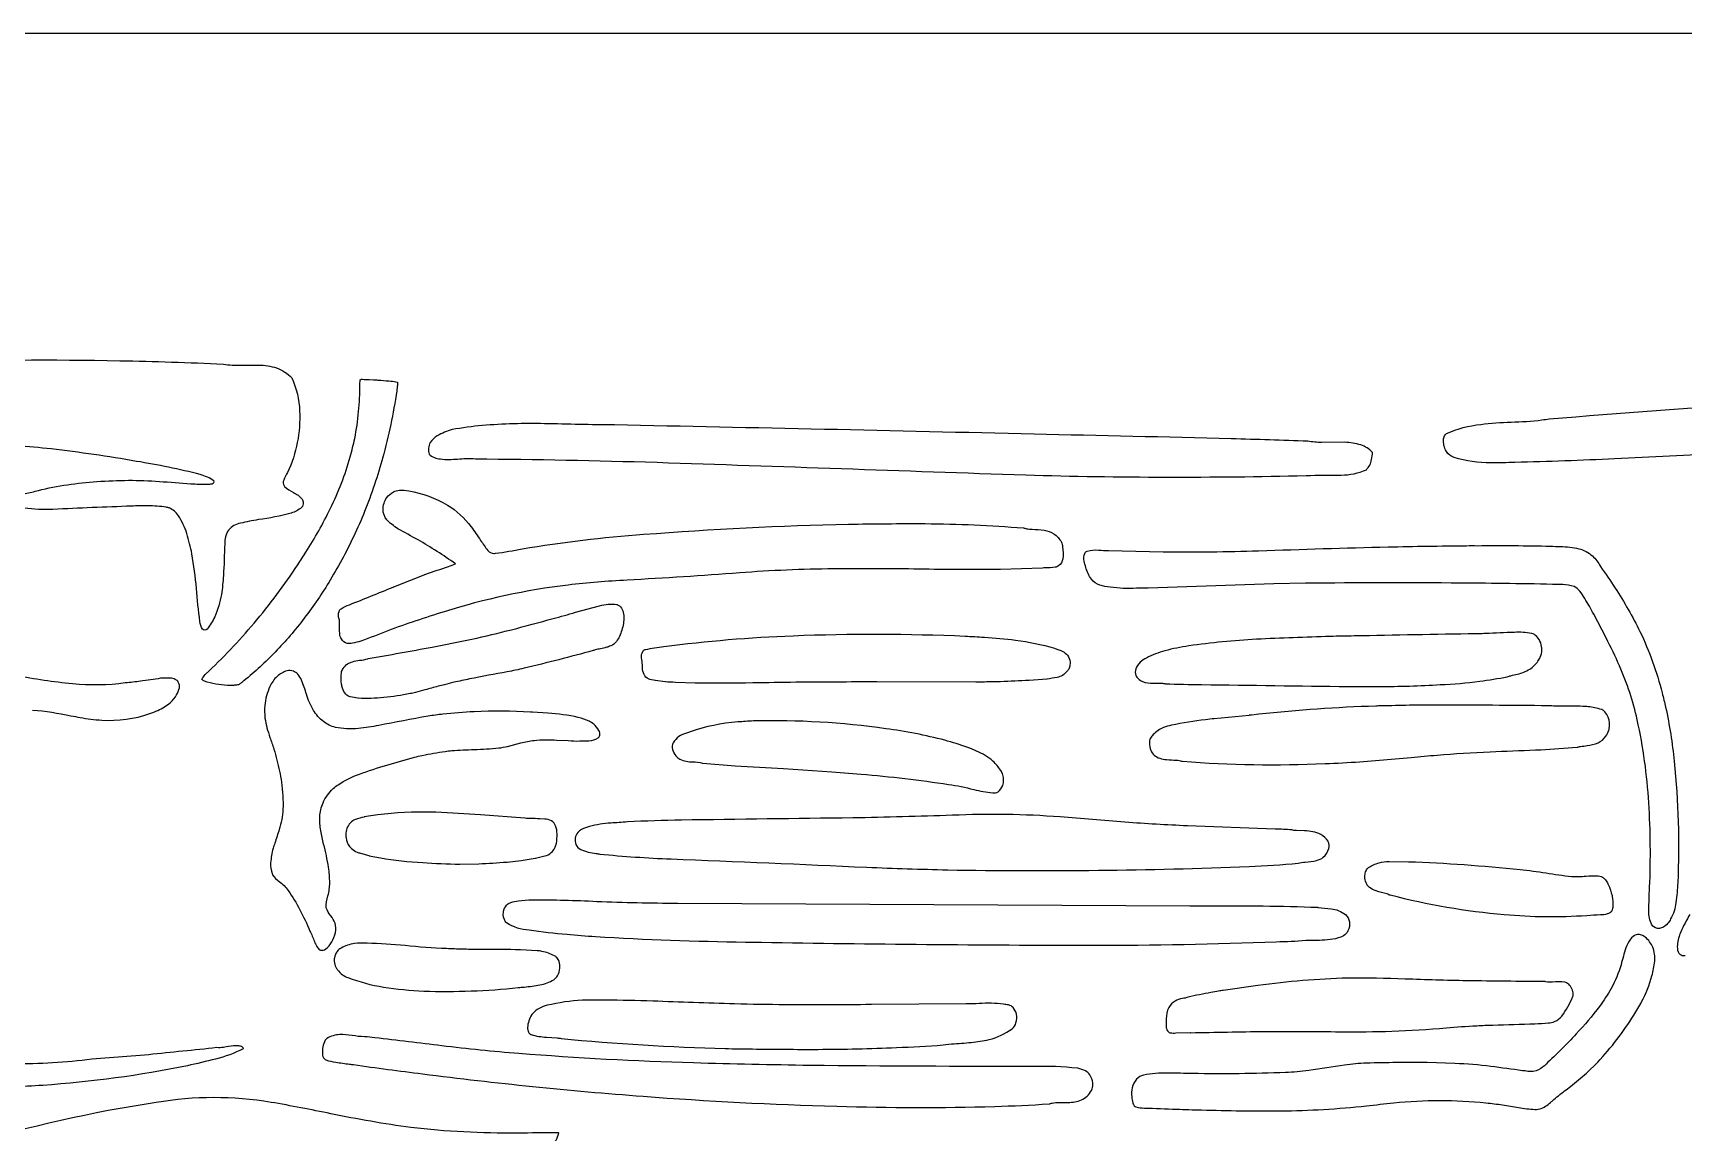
# Model space of a CAD drawing. Header units: millimetres. Extents: x 0 to 1000, y 0 to 780.
# Drawn here: x 232.5 to 420, y 655 to 780 of the extents above; entities that cross this region are included whole.
import ezdxf

# ---------------------------------------------------------------- set-up
doc = ezdxf.new("R2010")
doc.units = ezdxf.units.MM
doc.layers.add('Default', color=70, linetype='Continuous')

msp = doc.modelspace()

# ---------------------------------------------------------------- linework, layer by layer
at = {"layer": 'Default'}
msp.add_lwpolyline([(0, 780), (1000, 780), (1000, 0), (0, 0)], close=True, dxfattribs=at)
for points in [[(219.43, 742.58, -0.014983), (242.31, 742.77, -0.007697), (254.08, 742.39, 0.057392), (256.06, 742.26), (258.08, 742.28, -0.069146), (260.13, 741.95, -0.112748), (261.85, 740.83, -0.098716), (262.74, 737.06, -0.121715), (261.37, 730.08, 0.027488), (260.93, 729.22, 0.248631), (260.97, 728.54), (261.02, 728.47, 0.076845), (262.04, 727.81, -0.094851), (263.02, 727.06, -0.082437), (263.15, 726.65, -0.201502), (262.97, 726.1, -0.091367), (261.79, 725.46, -0.037249), (258.06, 724.72, 0.018051), (256.02, 724.3, 0.189186), (254.67, 723.53, 0.167948), (254.23, 721.96, -0.0053), (254.09, 718.36, -0.01717), (253.86, 716.23, -0.05833), (253.09, 713.67, -0.073888), (252.22, 712.28, -0.439252), (251.71, 712.26, -0.107198), (251.41, 713.14, -0.016286), (251.02, 716.91, 0.021144), (250.5, 720.83, 0.023912), (249.92, 723.13, 0.072148), (248.97, 725.16, 0.161996), (247.92, 726.04, 0.052947), (247.58, 726.13, 0.046064), (245.53, 726.27, 0.022274), (243.64, 726.25, 0.0032), (234.72, 725.88, -0.043872), (231.46, 726.03, -0.094115)], [(424.62, 732.2, 0.003604), (412.12, 731.63, -0.007349), (400.8, 731.22, -0.013838), (398.07, 731.16, -0.065337), (393.88, 731.76, -0.166363), (393.01, 732.47, -0.157033), (392.69, 733.89, -0.156495), (392.87, 734.35, -0.12096), (393.04, 734.49, -0.083785), (396.92, 735.53, -0.02537), (400.36, 735.8, 0.023486), (403.86, 736.04, -0.017313), (404.69, 736.17, -0.004514), (453.37, 739.62, -0.000783)], [(231.57, 727.67, 0.021697), (233.06, 728.04, -0.041748), (239.71, 729.05, -0.007384), (243.3, 729.19, -0.018689), (246.81, 729.05, -0.005001), (250.38, 728.8, 0.013131), (252.29, 728.73, 0.028053), (252.79, 728.8, 0.083354), (253.01, 728.92, 0.287174), (253, 729.12, 0.082476), (251.46, 729.84, 0.022587), (244.21, 731.34, 0.014078), (234.5, 732.75, 0.030593), (226.65, 733.17, 0.041929)], [(232.41, 703.09, -0.032854), (236.74, 702.43, -0.009157), (237.81, 702.24, 0.026626), (240.26, 701.94, 0.098894), (245.72, 702.68, 0.016332), (246.64, 703.04, 0.058784), (248.06, 703.94, 0.096622), (248.77, 704.82, 0.053218), (249.08, 705.61, 0.129299), (249, 706.17, 0.153742), (248.75, 706.49, 0.097403), (248.2, 706.7, 0.044432), (247.96, 706.72, 0.00512), (246.94, 706.69, -0.010359), (244.66, 706.37, -0.014524), (242.94, 706.16, -0.059847), (236.93, 706.07, -0.024558), (230.5, 707)], [(420.68, 679.85, 0.036523), (419.64, 677.89, 0.067898), (419.25, 676.41, 0.115347), (419.34, 675.61, 0.022352), (419.4, 675.48, 0.1361), (419.78, 675.22, 0.127785), (420.14, 675.2, 0.099512)], [(230.2, 662.92, 0.032659), (239.14, 663.45), (245.6, 663.97, 0.001489), (253.34, 664.77, 0.076117), (254.1, 664.8, -0.015952), (255.23, 664.96, -0.015487), (255.81, 664.97, -0.102992), (256.17, 664.86, -0.169226), (256.34, 664.61, -0.058314), (253.19, 663.44, -0.006393), (249.99, 662.67, -0.032549), (233.56, 660.45, -0.034047), (226.65, 660.38, -0.009446)], [(230.73, 636.69, -0.06366), (238.96, 641.25, -0.042628), (246.25, 643.48, -0.019042), (256.86, 645.43, 0.008364), (267.09, 647.27), (282.65, 650.45, -0.008495), (286.46, 651.07, 0.023273), (288.95, 651.63), (289.79, 651.92, 0.134092), (291.4, 653.35, 0.070928), (292.18, 655.03), (292.16, 655.06, 0.005751), (287.44, 655.01, -0.029323), (275.38, 655.65, -0.016905), (266.28, 657.23, 0.007882), (259.5, 658.52, 0.08358), (246.45, 658.5, 0.035206), (224.93, 653.66, 0.004821)]]:
    msp.add_lwpolyline(points, format="xyb", dxfattribs=at)
for points in [[(273.86, 740.34, -0.047106), (273.84, 739.83, -0.031247), (272.3, 732.19, -0.028477), (270.27, 726.02, -0.01464), (269.05, 723.17, -0.027414), (266.22, 717.86, -0.026981), (263.26, 713.51, -0.029332), (259.97, 709.68, -0.031952), (256.41, 706.42, -0.000021), (256.1, 706.17, -0.118536), (255.78, 705.96, -0.037488), (255.67, 705.94, -0.008288), (255.25, 705.88, -0.013324), (254.55, 705.89, -0.072052), (251.92, 706.37, -0.116591), (251.65, 706.56, -0.07708), (252.02, 707.12), (252.06, 707.17, 0.030891), (257.56, 712.94, 0.028295), (262.54, 719.6, 0.001248), (263.45, 721.01, 0.028), (266.22, 725.96, 0.048584), (268.49, 731.87, 0.015155), (269, 733.94, 0.050369), (269.58, 740.07), (269.62, 740.6), (269.62, 740.61, -0.1269), (269.9, 740.67, 0.033187), (270.64, 740.63), (271.14, 740.6, -0.037272), (271.62, 740.57), (271.64, 740.57, 0.005718), (272.89, 740.48, -0.02977), (273.67, 740.37)], [(383.92, 730.39, 0.14983), (384.52, 731.54, 0.047916), (384.61, 732.36, 0.117342), (383.29, 733.21, 0.061274), (381.46, 733.5), (378.84, 733.48, -0.037798), (377.27, 733.62, 0.00228), (368.58, 733.9, 0.001162), (346.2, 734.42, 0.001136), (298.5, 735.47, -0.003696), (290.56, 735.62, 0.025984), (283.51, 735.41, 0.021505), (280.06, 734.94, 0.050302), (278.38, 734.25, 0.119134), (277.58, 733.48, 0.19514), (277.45, 732.14, 0.167182), (278.73, 731.61, 0.057327), (279.73, 731.56, 0.015768), (281.65, 731.67, -0.043791), (282.71, 731.63, -0.005267), (303.34, 731.23, -0.000517), (345.22, 729.79, 0.012663), (377.07, 729.72, -0.015424), (381.06, 729.78, 0.102615)], [(267.45, 714.59, -0.054785), (268.4, 715.05, 0.001942), (273.38, 717.06, -0.015369), (273.43, 717.08), (277.08, 718.51, -0.007686), (279.65, 719.39, 0.012424), (280.45, 719.7, 0.020625), (276.19, 722.43, -0.006425), (273.91, 723.69, -0.060014), (272.63, 724.71, -0.170619), (272.22, 725.86, -0.151873), (272.65, 727.22, -0.115657), (273.39, 727.87, -0.113089), (274.07, 728.06, -0.065122), (275.14, 727.98, -0.087341), (279.54, 726.38, -0.087423), (282.22, 723.91, -0.016057), (283.3, 722.36, 0.004608), (284.11, 721.2, 0.197588), (284.79, 720.88, 0.044353), (284.99, 720.89, 0.014551), (288.03, 721.39), (288.03, 721.4, -0.024371), (301.82, 723.05, -0.014409), (325.11, 724.2, -0.005554), (333.79, 724.26), (333.79, 724.26, -0.019988), (344.96, 723.77, -0.027197), (345.31, 723.69, 0.040985), (345.97, 723.62, -0.030076), (347.33, 723.51, -0.099589), (348.41, 723.11, -0.112555), (349.28, 722.17, -0.092085), (349.42, 721.62, -0.06446), (349.44, 720.26, -0.198598), (348.95, 719.47, -0.122501), (348.58, 719.31, -0.050789), (347.44, 719.26, -0.000473), (347.13, 719.2), (347.12, 719.2), (342.36, 719.06), (342.35, 719.06, -0.007959), (333.11, 719.1, 0.004219), (323.4, 719.13, 0.015782), (312.73, 718.67, -0.005511), (299.94, 717.84, 0.01513), (293.23, 717.29, 0.044569), (279.16, 714.26, 0.013013), (272.75, 712.09, -0.011367), (269.71, 710.93, -0.036476), (268.74, 710.67, -0.089207), (268.14, 710.65, -0.205333), (267.49, 711.17, -0.112345), (267.3, 711.75, -0.031826), (267.27, 713.18, 0.087851), (267.21, 713.52, -0.185669), (267.22, 714.3, -0.169281)], [(352.3, 718.59, -0.048312), (351.87, 720.01, -0.195219), (351.94, 720.88, -0.202929), (352.22, 721.15, -0.090651), (353.5, 721.25, 0.012949), (354.61, 721.22), (360.84, 721.07, 0.010573), (371.68, 721.18, -0.002894), (386.38, 721.62, -0.004179), (395.31, 721.75, -0.020443), (396.51, 721.76, -0.008552), (404.84, 721.7, 0.015122), (405.96, 721.67, -0.052346), (408.07, 721.41, -0.117963), (409.6, 720.59, -0.085078), (410.51, 719.41, -0.007644), (412.18, 716.95, -0.029533), (415, 712, -0.049803), (417.53, 705.03, -0.004895), (417.92, 703.4, -0.029019), (418.89, 697.26, -0.036413), (419.3, 683.48, -0.023084), (419.09, 681.21, -0.092049), (418.49, 679.35, -0.052916), (418.18, 678.86, -0.129637), (417.46, 678.34, -0.257503), (416.58, 678.46, -0.14174), (416.27, 678.88, -0.11461), (416, 680.46, -0.029317), (416.03, 681.21, -0.013599), (416.1, 682.95, 0.025788), (416.01, 692.54, 0.039026), (414.69, 701.98, 0.049393), (412.68, 708.09, 0.01629), (411.16, 711.28), (409.75, 713.98, 0.010314), (408.74, 715.76, 0.022173), (408.17, 716.6, 0.137356), (407.51, 717.11, 0.087122), (406.23, 717.33, -0.014563), (405.77, 717.35, 0.003995), (394.66, 717.51, 0.004393), (377.02, 717.49), (373.41, 717.41), (359.12, 716.95, 0.015018), (357.82, 716.92, -0.04972), (354.81, 717.04, -0.03509), (353.64, 717.27, -0.144268), (352.68, 717.94, -0.054782)], [(299.52, 712.91, -0.072506), (299.06, 711.45, -0.038086), (298.74, 710.88, -0.123393), (298.08, 710.38, 0.018453), (297.82, 710.27, -0.049195), (297.44, 710.17, -0.006775), (296.76, 710.02, 0.072904), (296.15, 709.86), (296.1, 709.85, -0.008742), (288.23, 707.83, -0.014677), (286.32, 707.43, 0.003096), (282.05, 706.62, -0.006395), (280.27, 706.24, 0.018386), (279.19, 705.96, -0.007881), (278.49, 705.79, 0.007064), (276.99, 705.37), (276.98, 705.37), (275.89, 705.09, -0.043771), (275.3, 704.96, -0.028778), (272.31, 704.5, -0.033202), (269.39, 704.42), (269.35, 704.43, -0.011821), (268.49, 704.58, -0.136776), (267.99, 704.88, -0.10667), (267.6, 705.56, -0.049377), (267.51, 706.02, -0.062571), (267.49, 707.33, -0.124382), (267.68, 707.79, -0.101192), (268.19, 708.32, -0.056728), (268.73, 708.57, -0.069907), (269.55, 708.74, 0.052447), (270.49, 708.92), (270.54, 708.93, 0.000802), (277.78, 710.23, 0.01739), (286.81, 712.21, 0.003137), (291.53, 713.48, 0.006622), (294.09, 714.19), (294.09, 714.19), (296.81, 714.93, -0.123423), (298.81, 715.06, -0.106969), (299.06, 714.93, -0.123359), (299.45, 714.36, -0.075734), (299.58, 713.65, -0.059294)], [(302.03, 709.97, -0.024584), (304.11, 710.29, -0.023905), (318.8, 711.53, -0.020336), (338.35, 711.49, 0.001074), (340.53, 711.36, -0.015224), (344.06, 711.04, -0.040431), (348.49, 710.11), (348.51, 710.1, -0.013633), (349.43, 709.75, -0.110933), (349.97, 709.32, -0.140448), (350.26, 708.53, -0.089063), (350.19, 707.94, -0.09624), (349.99, 707.57, -0.097179), (349.39, 707.02, -0.102388), (348.79, 706.8, -0.015068), (347.66, 706.6), (347.64, 706.6), (345.63, 706.44), (345.61, 706.44, 0.002857), (342.37, 706.3, 0.024308), (341.98, 706.29, -0.027717), (341.52, 706.29, -0.00404), (339.54, 706.26), (328.3, 706.28, 0.001307), (319.11, 706.24, 0.000389), (314.22, 706.16, -0.006659), (307.68, 706.15), (307.68, 706.15), (305.43, 706.23, -0.00713), (304.3, 706.29), (304.27, 706.3), (303.15, 706.43), (303.13, 706.44), (302.52, 706.56, -0.170336), (301.97, 706.97, -0.124177), (301.7, 707.7, -0.040459), (301.68, 708.22, 0.047707), (301.59, 709, -0.181569), (301.73, 709.74, -0.16433), (301.96, 709.95)], [(357.84, 706.84, 0.102581), (358.41, 706.36, 0.076045), (358.79, 706.22, 0.056244), (359.99, 706.13, -0.099819), (360.19, 706.14, 0.051872), (360.47, 706.15, -0.057811), (361.03, 706.09), (361.09, 706.08, 0.005516), (365.21, 705.97, -0.000314), (381.87, 705.76, 0.008376), (388.81, 705.81), (388.82, 705.81, 0.001875), (392.32, 705.97, 0.019956), (396.8, 706.36, 0.016503), (399.93, 706.87, 0.017279), (400.33, 706.99, -0.017425), (401.09, 707.17, 0.073447), (402.48, 707.73, 0.102493), (403.41, 708.64, 0.031903), (403.68, 709.09, 0.189597), (403.73, 710.71, 0.110361), (403.27, 711.44, 0.132558), (402.72, 711.79), (402.68, 711.79, 0.056956), (400.75, 711.91, 0.00621), (397.46, 711.77, 0.021173), (396.72, 711.74, -0.006764), (396.37, 711.75, 0.001158), (382.53, 711.5, 0.007602), (379.82, 711.44, 0.006406), (371.43, 711.12, 0.020657), (363.75, 710.38, 0.022976), (361.02, 709.82, 0.058531), (358.94, 708.99, 0.071104), (358.23, 708.51, 0.103216), (357.73, 707.75, 0.198533), (357.74, 707.01, 0.049906)], [(296.64, 699.92, 0.198463), (296.83, 700.22, 0.157127), (296.74, 700.77, 0.081721), (296.16, 701.47, 0.077123), (295.62, 701.82, 0.039198), (294.4, 702.25, 0.037071), (290.94, 702.74), (289.2, 702.85, 0.063855), (288.98, 702.86, 0.024616), (282.57, 702.89, 0.014525), (279.02, 702.62, 0.009308), (277.33, 702.39, 0.006398), (271.74, 701.33, -0.0191), (269.42, 700.99, -0.026404), (268.07, 700.96, -0.041686), (266.8, 701.12, -0.106594), (265.44, 701.78, -0.083178), (264.32, 703.05, -0.062448), (263.52, 704.88, 0.022157), (262.95, 706.47, 0.100538), (262.52, 707.16, 0.10948), (262.03, 707.5, 0.170123), (261.31, 707.54, 0.121446), (260.19, 706.91, 0.096422), (259.36, 705.76, 0.084847), (258.79, 703.59, 0.049731), (258.8, 702.17, 0.046343), (259.37, 699.98, 0.001477), (259.82, 698.66, -0.018926), (260.17, 697.39, -0.020439), (260.68, 694.89, -0.045348), (260.85, 691.8, -0.064076), (260.42, 689.52, -0.007866), (259.92, 687.97, 0.004895), (259.73, 687.38, 0.047725), (259.45, 685.73, 0.100861), (259.62, 684.5), (259.66, 684.38, 0.079418), (260.43, 683.59, -0.085745), (261.43, 682.6, -0.037281), (262.76, 680.39, -0.022108), (263.91, 677.98, -0.014351), (264.42, 676.8, 0.049326), (264.71, 676.23, 0.122702), (265.03, 675.86), (265.1, 675.81, 0.204998), (265.71, 675.94, 0.092496), (266.39, 676.74, 0.069614), (266.8, 677.81, 0.120086), (266.78, 678.86, 0.08161), (266.27, 679.71, -0.094727), (265.76, 680.62, -0.096335), (265.96, 681.99, 0.075081), (266.16, 683.47, 0.039419), (266.02, 685.22, 0.027154), (265.47, 687.86, -0.01563), (265.14, 689.38, -0.053174), (265.03, 690.97, -0.080207), (265.4, 692.53, -0.107431), (266.56, 694.17, -0.046361), (267.13, 694.6, -0.063177), (269.53, 695.82, -0.020577), (275.79, 697.72, -0.037651), (276.66, 697.93, -0.014742), (279.28, 698.39, -0.046877), (280.03, 698.48, -0.014971), (282.58, 698.6, 0.014685), (285.36, 698.78, 0.03598), (286.37, 698.96), (287.87, 699.36, -0.03428), (289.38, 699.64, -0.037538), (291.97, 699.67), (293.26, 699.61, 0.027125), (294.56, 699.57), (295.61, 699.58, 0.123864)], [(411.52, 700.97, 0.132491), (411.4, 702.26, 0.107827), (411.02, 702.87, 0.097556), (410.67, 703.13), (410.63, 703.14, 0.056096), (409.1, 703.46, 0.050546), (408.5, 703.5, 0.012833), (406.06, 703.52, -0.030462), (405.36, 703.53, 0.009642), (404.61, 703.57, 0.003289), (391.91, 703.64, -0.002622), (389.2, 703.63), (389.2, 703.63, 0.00275), (386.03, 703.56, 0.041709), (385.57, 703.55, 0.038672), (385, 703.53, 0.019951), (371.72, 702.6, -0.02277), (370.61, 702.49), (370.6, 702.48), (366.65, 702.09, 0.02662), (365.65, 701.98, 0.029585), (361.78, 701.36, 0.029664), (360.89, 701.1, 0.111959), (359.71, 700.29, 0.059525), (359.39, 699.9, 0.119291), (359.27, 699.37, 0.10996), (359.44, 698.49, 0.104619), (359.83, 697.97, 0.118284), (360.46, 697.61, 0.052445), (361.23, 697.46, 0.027479), (362.34, 697.4, -0.069017), (362.94, 697.28, 0.064362), (363.03, 697.26, 0.030933), (379.23, 697.01, 0.01408), (383.16, 697.22), (389.02, 697.71, -0.007946), (391.95, 697.96, -0.011071), (397.99, 698.34, -0.002602), (403.12, 698.55, 0.036711), (403.74, 698.58, 0.012367), (407.86, 698.87, 0.021759), (408.23, 698.95, -0.01367), (408.99, 699.04, 0.059556), (410.24, 699.36, 0.134375), (411.12, 700.11, 0.059545), (411.47, 700.79, 0.034866)], [(305.11, 698.59, 0.097276), (305.49, 697.88, 0.106449), (305.95, 697.5, 0.102215), (307.38, 697.2, -0.051589), (308.51, 697.05), (308.56, 697.05), (312.22, 696.76, 0.004395), (317.71, 696.43), (323.2, 696.08), (326.52, 695.82, -0.015132), (336.46, 694.64, -0.032093), (339.32, 694.06, 0.033521), (341.47, 693.69, 0.197861), (342.09, 693.81, 0.163652), (342.61, 694.52, 0.154471), (342.62, 695.74, 0.091288), (342.38, 696.22, 0.061295), (341.5, 697.27, 0.063328), (340.62, 697.92, 0.045129), (338.63, 698.85, 0.012408), (336.03, 699.66), (336.02, 699.66, 0.029569), (329.32, 700.97, 0.040563), (314.31, 701.85), (314.3, 701.85, 0.001252), (312.51, 701.73, 0.064544), (307.12, 700.62, -0.039706), (306.69, 700.46, 0.074691), (305.82, 700.07, 0.103682), (305.18, 699.38, 0.210002)], [(291.91, 687.94, 0.045305), (291.99, 689.04, 0.089064), (291.82, 689.93, 0.055618), (291.66, 690.24, 0.105549), (291.51, 690.39, 0.10569), (290.77, 690.68, 0.025025), (290.59, 690.7), (290.03, 690.74), (290.02, 690.74, 0.007953), (288.95, 690.75), (288.95, 690.75, -0.037244), (288.36, 690.79), (288.34, 690.79), (283.29, 691.18, 0.009024), (278.23, 691.47), (278.22, 691.47), (276.2, 691.48, 0.041706), (270.09, 690.94), (270.07, 690.93, 0.02586), (269.07, 690.64, 0.111702), (268.51, 690.28, 0.109341), (268.12, 689.64, 0.081488), (267.99, 688.96, 0.091309), (268.13, 688.09, 0.084267), (268.42, 687.57, 0.056843), (268.63, 687.36, 0.078001), (269.27, 686.95, 0.046087), (269.64, 686.83), (270.61, 686.55), (270.64, 686.54), (271.91, 686.29), (271.92, 686.29, 0.029067), (276.72, 685.75, 0.008682), (280.94, 685.58), (280.95, 685.58), (283.08, 685.62), (283.09, 685.62, 0.008131), (286.3, 685.82), (286.31, 685.82), (287.9, 686.01), (287.92, 686.01), (289.5, 686.26), (289.52, 686.27), (290.6, 686.51, 0.120709), (291.33, 686.89, 0.094322), (291.73, 687.42, 0.047427), (291.89, 687.83, 0.012912)], [(379.57, 688.18, 0.123764), (378.74, 688.95, 0.113497), (376.9, 689.35), (376, 689.39, 0.040723), (375.68, 689.42, 0.08737), (375.45, 689.47, 0.004184), (373.55, 689.57), (363.59, 689.93, -0.008264), (356.5, 690.35, 0.001068), (349.13, 690.94, 0.03045), (336.9, 691.13, -0.004511), (325.57, 690.83, 0.000362), (306.12, 690.58, 0.01083), (299.98, 690.37, -0.009525), (298.08, 690.25, 0.056995), (295.67, 689.85, 0.02484), (294.75, 689.53, 0.089087), (294.36, 689.19, 0.287261), (294.13, 687.81, 0.176151), (294.67, 687.24, 0.080795), (296.43, 686.8, 0.014505), (296.84, 686.72, 0.013743), (304.93, 686.17, -0.001448), (327.18, 685.23, 0.004219), (336.36, 684.93, 0.013505), (370.59, 685.3, 0.012468), (376.18, 685.69, -0.059543), (376.97, 685.82, 0.036678), (378.26, 685.99, 0.097445), (379.03, 686.36, 0.135152), (379.67, 687.37, 0.208722), (379.6, 688.13, 0.007987)], [(411.85, 681.91, -0.055101), (411.91, 680.78, -0.124145), (411.79, 680.28, -0.144676), (411.59, 680.04, -0.044183), (411.26, 679.92, -0.081284), (410.51, 679.82, 0.006137), (408.96, 679.72, -0.038658), (399.59, 679.82, -0.041898), (386.64, 682.05, -0.036727), (386.47, 682.1, 0.064019), (386.27, 682.19, -0.015935), (385.02, 682.54, -0.08399), (384.28, 682.94, -0.118764), (383.96, 683.3, -0.103897), (383.76, 683.98, -0.081993), (383.8, 684.57, -0.095537), (384.01, 685.04, -0.102659), (384.16, 685.18, -0.076674), (385.37, 685.73, -0.07282), (386.5, 685.87), (388.69, 685.86), (388.7, 685.86, -0.016936), (401.38, 684.97, -0.008572), (404.33, 684.59, 0.01719), (407.24, 684.18, 0.046434), (408.88, 684.23, -0.035305), (410.11, 684.25, -0.150281), (410.73, 684.1, -0.098312), (411.18, 683.67, -0.056943), (411.4, 683.25, -0.055374), (411.83, 682, -0.008354)], [(381.55, 679.86, -0.184377), (382, 679.02, -0.175334), (381.82, 678, -0.131919), (381.32, 677.42, -0.077594), (380.72, 677.19, -0.05507), (379.5, 676.98, -0.021276), (377.05, 676.89, -0.015684), (373.69, 676.73, -0.010059), (352.72, 676.33, -0.003625), (315.2, 676.66, 0.012475), (313.53, 676.68, -0.022379), (313.41, 676.69, -0.011167), (296.35, 677.31, 0.000311), (293.12, 677.57, -0.011534), (288.82, 678.07, -0.135399), (286.26, 678.92, -0.143892), (286, 679.3, -0.166677), (285.94, 680.39, -0.140584), (286.37, 681.04, -0.120501), (286.74, 681.23, -0.086046), (287.6, 681.4, -0.041751), (289.15, 681.52, -0.015844), (296.49, 681.35, 0.00699), (305.69, 681.14), (363.85, 680.84, -0.00221), (372.19, 680.83, -0.008488), (378.4, 680.68), (378.42, 680.67, -0.000744), (379.92, 680.52, -0.127618)], [(357.75, 658.01, 0.074637), (358.71, 657.87, -0.002549), (362.34, 657.74, 0.002892), (365.19, 657.66, 0.008354), (374.18, 657.54, 0.024214), (383.93, 658.13, 0.002662), (387.03, 658.47, -0.050534), (397.51, 658.46, -0.021867), (399.4, 658.22, -0.013865), (401.2, 657.92, 0.026577), (403.07, 657.71, 0.16113), (404.42, 658.17, 0.049706), (404.95, 658.6, 0.044833), (405.22, 658.84, -0.018011), (406.62, 659.95, 0.04104), (410.2, 663.09, 0.050747), (414.3, 668.42, 0.013021), (415.19, 669.94, 0.06227), (416.36, 672.88, 0.039163), (416.68, 674.55, 0.122014), (416.46, 676.15, 0.123986), (415.61, 677.27, 0.119434), (415.08, 677.55, 0.120088), (414.58, 677.56, 0.135553), (413.92, 677.06, 0.064302), (413.41, 676.07, 0.016143), (412.85, 674.15, -0.056566), (411.73, 671.47, -0.035411), (410.4, 669.42, -0.031723), (407.76, 666.29, -0.018395), (404.33, 662.87, -0.101659), (403.49, 662.22, -0.163983), (402.25, 662.04, 0.01833), (401.67, 662.11, 0.000118), (398.07, 662.6, 0.024703), (393.99, 662.93), (390.82, 663.03), (390.81, 663.03, 0.009395), (383.93, 662.97, 0.027817), (381.45, 662.75, -0.001605), (377.38, 662.14, -0.021948), (374.74, 661.9, -0.013785), (364.17, 661.79, -0.024996), (362.81, 661.82), (362.8, 661.82, 0.003619), (361.31, 661.85, 0.051288), (358.62, 661.61, 0.147643), (357.82, 661.15, 0.136187), (357.31, 660.18, 0.067548), (357.27, 659.14, 0.045767), (357.38, 658.46, 0.127675), (357.56, 658.14, 0.135631)], [(291.69, 675.16, 0.07669), (290.26, 675.67, 0.032266), (289.71, 675.74), (287.82, 675.85), (287.8, 675.85, 0.002805), (283.54, 675.89, -0.053244), (283.07, 675.89), (283.02, 675.89, -0.014245), (281.24, 675.92, -0.009554), (279.44, 675.99, -0.016574), (274.72, 676.33, 0.014701), (270.41, 676.6, 0.061808), (268.97, 676.55, 0.094599), (267.46, 676.05, 0.125298), (267, 675.66, 0.099396), (266.69, 674.94, 0.06351), (266.68, 674.54, 0.096524), (266.86, 673.87, 0.053129), (267.05, 673.57, 0.074195), (267.62, 673.01, 0.082323), (268.23, 672.7, 0.053083), (272.28, 671.62, 0.025693), (276.85, 671.16, 0.034251), (287.58, 671.55, -0.025945), (288.23, 671.62), (288.25, 671.62, 0.01316), (290.04, 671.85, 0.091767), (291.61, 672.45, 0.113989), (292.05, 672.91, 0.110163), (292.31, 673.75, 0.109905), (292.22, 674.51, 0.106017), (291.96, 674.96, 0.103046)], [(361.69, 666.41, 0.031386), (362.29, 666.4), (363.94, 666.44), (363.98, 666.43, -0.002409), (372.33, 666.57, -0.002656), (380.96, 666.54, 0.010231), (386.82, 666.6, 0.014792), (393, 666.99, -0.010533), (396.46, 667.22, -0.010276), (398.3, 667.3, -0.000748), (403.07, 667.44, 0.013446), (404.6, 667.54, 0.055891), (405.31, 667.7, 0.134571), (406.12, 668.32, 0.05812), (407.35, 670.46, 0.164878), (407.39, 671.11, 0.096795), (407.1, 671.72, 0.133419), (406.66, 672.1, 0.063275), (406.47, 672.16, 0.080987), (405.05, 672.18, -0.071995), (404.3, 672.22), (404.24, 672.23, -0.000426), (395.33, 672.33, -0.006892), (388.32, 672.53, 0.010702), (381.83, 672.63), (381.82, 672.63, 0.02597), (371.61, 671.79), (371.61, 671.79), (367.66, 671.22, 0.048615), (367.14, 671.14, 0.02667), (366.27, 671, 0.010521), (363.67, 670.47, -0.068531), (363.03, 670.32, 0.072921), (362.19, 670.02, 0.129252), (361.48, 669.3, 0.087493), (361.34, 668.99, 0.059762), (361.19, 667.67, 0.045777), (361.18, 667.34, 0.094014), (361.22, 666.89, 0.184104), (361.51, 666.47, 0.126449)], [(289.11, 668.49, 0.132575), (288.64, 667.01, 0.131111), (288.74, 666.49, 0.167045), (288.98, 666.24), (289.04, 666.22, 0.068708), (290.79, 665.93), (292.01, 665.83, 0.000657), (292.44, 665.78, 0.017962), (311.09, 664.63, 0.002643), (314.19, 664.58, 0.003652), (321.63, 664.54, 0.009588), (330.53, 664.74, 0.006574), (335.84, 665.04), (335.86, 665.04), (336.81, 665.16, 0.007979), (339.04, 665.33, 0.029722), (341.06, 665.65, 0.100316), (343.68, 666.88, 0.140545), (344.12, 667.56, 0.120573), (344.18, 668.53, 0.135682), (343.79, 669.28, 0.162572), (343.27, 669.58, -0.011608), (342.69, 669.66, 0.050927), (339.95, 669.74, -0.006044), (338.47, 669.71), (327.69, 669.62, -0.001666), (317.91, 669.61, -0.005681), (312.15, 669.7, -0.002231), (302.85, 670.02, 0.0056), (297.46, 670.13, 0.004404), (294.87, 670.11, 0.047288), (290.86, 669.54, 0.059642), (289.95, 669.19, 0.084554), (289.16, 668.54, 0.014024)], [(265.66, 665.58, 0.140213), (265.33, 664.02, 0.185076), (265.56, 663.46, 0.122135), (265.73, 663.34, 0.056157), (266.85, 663.08, 0.009055), (268.42, 662.86, 0.058493), (268.85, 662.81, 0.005296), (276.7, 661.76, 0.013086), (301.76, 659.21, 0.011895), (323.76, 658.07, 0.013502), (341.7, 658.05, 0.009099), (347.87, 658.35, 0.031766), (348.24, 658.44, -0.04151), (349.03, 658.5, 0.002733), (350.23, 658.52, 0.096151), (351.73, 658.87, 0.175362), (352.78, 660.06, 0.136278), (352.84, 660.72, 0.123088), (352.51, 661.65, 0.133915), (352.03, 662.08, 0.073726), (351.13, 662.39), (351.1, 662.4, 0.029996), (346.09, 662.6, -0.003027), (320.74, 662.71, -0.003082), (307.49, 662.99, -0.012113), (287.65, 664.06, -0.010261), (278.89, 664.94, 0.001791), (271.29, 665.85, 0.002705), (270.12, 665.98, -0.050151), (268.7, 666.12, 0.043498), (267.29, 666.22, 0.125132), (265.85, 665.78, 0.079961)]]:
    msp.add_lwpolyline(points, format="xyb", close=True, dxfattribs=at)

doc.saveas('drawing.dxf')
